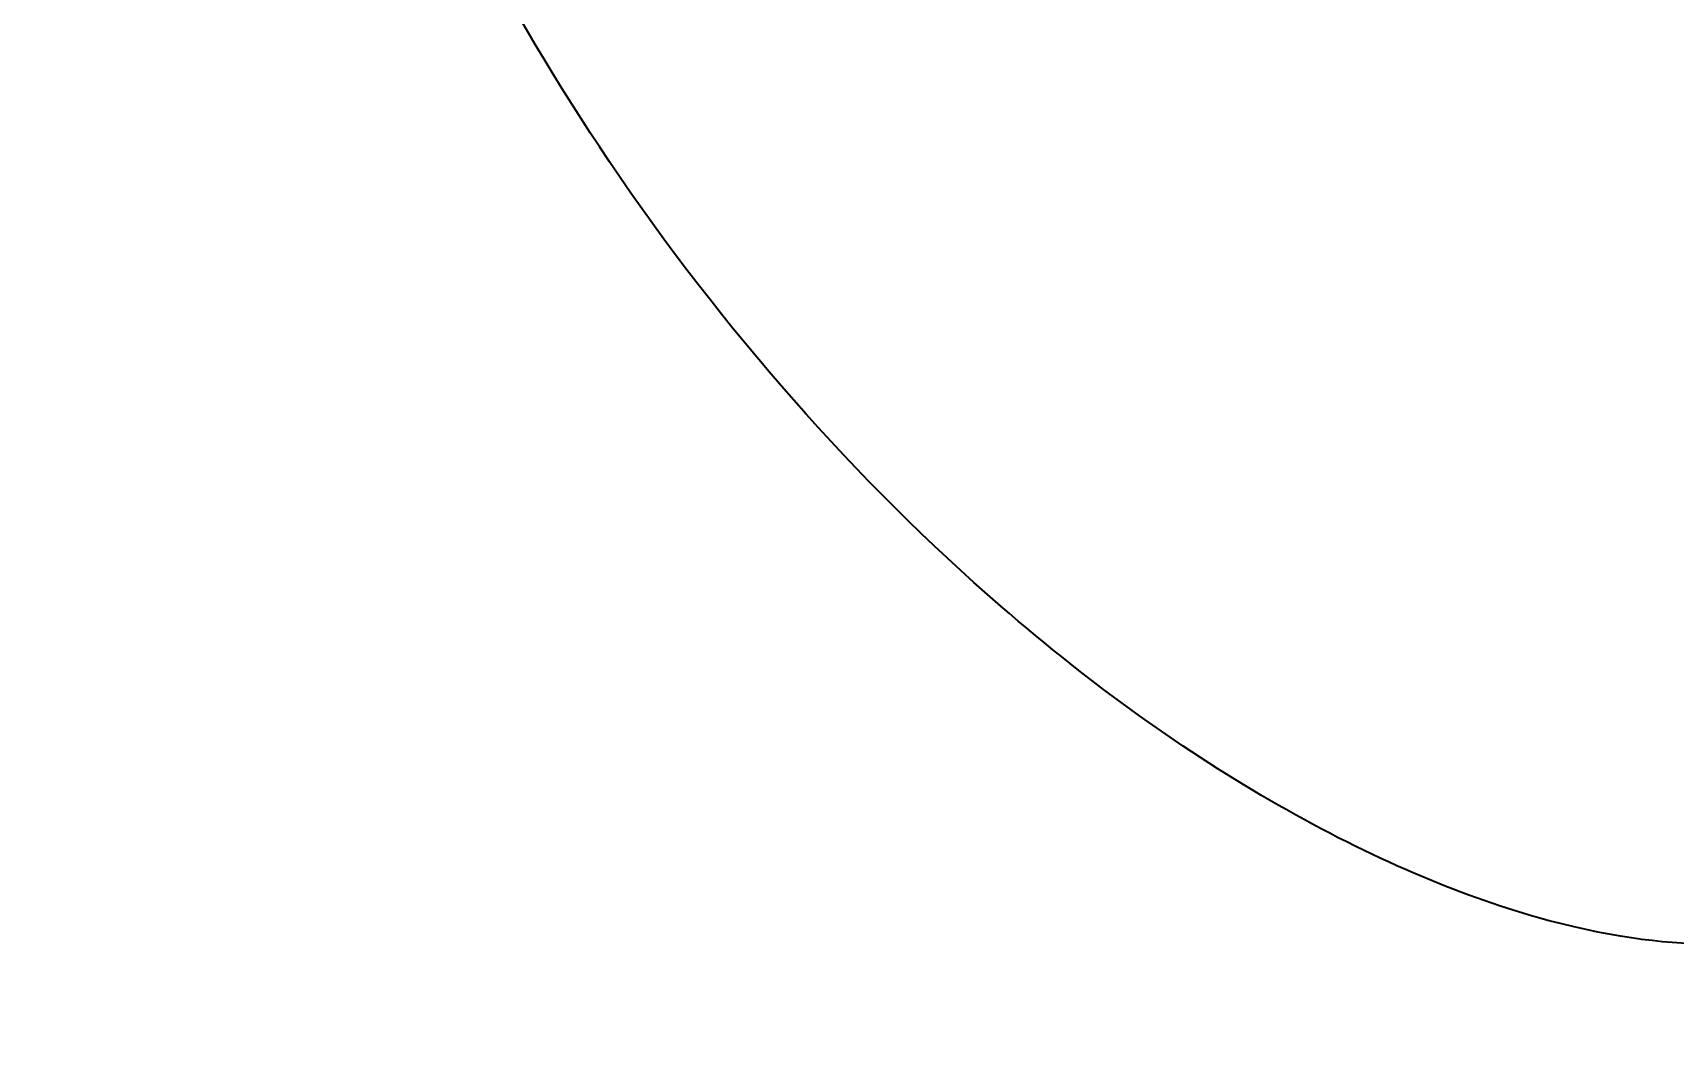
# Model space of a CAD drawing. Header units: millimetres. Extents: x 0 to 1845, y -1231 to 1016.
# Drawn here: x 68.83 to 76.75, y 964.22 to 969.05 of the extents above; entities that cross this region are included whole.
import ezdxf

# ---------------------------------------------------------------- set-up
doc = ezdxf.new("R2010")
doc.units = ezdxf.units.MM
doc.layers.add('Blocks', color=7, linetype='Continuous')
doc.layers.add('Blocks$Inner', color=7, linetype='Continuous', lineweight=25, true_color=0x007f00)
doc.layers.add('Blocks$Outline', color=7, linetype='Continuous', lineweight=35, true_color=0xff3f3f)

# ---------------------------------------------------------------- blocks, each defined once
blk = doc.blocks.new('Falcon Lounge Chair Front')
at = {"layer": 'Blocks$Inner'}
for points, knots in [([(70.4259, 970.7406), (70.7039, 969.9689), (71.1076, 969.1767), (72.1551, 967.6237), (72.8061, 966.8868), (73.4983, 966.287), (73.9417, 965.9026), (74.396, 965.5796), (74.836, 965.3275), (75.2849, 965.0703), (75.71, 964.8925), (76.4166, 964.6914), (76.6945, 964.6572), (76.9113, 964.6572)], [61.745656, 61.745656, 61.745656, 61.745656, 64.459353, 64.459353, 67.404673, 67.404673, 67.404673, 69.286309, 69.286309, 69.286309, 71.195687, 71.195687, 72.910186, 72.910186, 72.910186, 72.910186]), ([(76.9113, 958.6572), (75.6684, 958.6572), (74.4028, 958.9445), (73.1825, 959.4605), (72.7333, 959.6504), (72.2895, 959.8715), (71.8536, 960.1213), (71.0592, 960.5763), (70.2935, 961.1247), (69.5688, 961.7527), (68.465, 962.7093), (67.4731, 963.8352), (65.8614, 966.2249), (65.2339, 967.4499), (64.7811, 968.7068)], [41.153478, 41.153478, 41.153478, 41.153478, 45.583183, 45.583183, 45.583183, 47.203802, 47.203802, 47.203802, 50.159171, 50.159171, 50.159171, 54.663347, 54.663347, 58.827161, 58.827161, 58.827161, 58.827161])]:
    blk.add_open_spline(points, degree=3, knots=knots, dxfattribs=at)
at = {"layer": 'Blocks$Outline'}
blk.add_rational_spline([(52.9769, 1001.4699), (50.3383, 999.5686), (47.6997, 997.6673), (28.3847, 983.7493), (32.8677, 953.755), (63.7494, 747.1353), (119.66, 551.3112)], [0.998681745094, 0.998681745094, 0.998681745094, 0.792652414876, 0.998681745094, 0.963729987554, 0.937195781218], degree=2, knots=[-795.571784, -795.571784, -795.571784, -795.544303, -795.544303, -743.229829, -743.229829, -312.89021, -312.89021, -312.89021], dxfattribs=at)
blk.add_open_spline([(76.9113, 964.6572), (76.6945, 964.6572), (76.4166, 964.6914), (75.71, 964.8925), (75.2849, 965.0703), (74.836, 965.3275), (74.396, 965.5796), (73.9417, 965.9026), (73.4983, 966.287), (72.8061, 966.8868), (72.1551, 967.6237), (71.1076, 969.1767), (70.7039, 969.9689), (70.4259, 970.7406)], degree=3, knots=[-66.336057, -66.336057, -66.336057, -66.336057, -64.621558, -64.621558, -62.71218, -62.71218, -62.71218, -60.830544, -60.830544, -60.830544, -57.885224, -57.885224, -55.171527, -55.171527, -55.171527, -55.171527], dxfattribs=at)

msp = doc.modelspace()

# ---------------------------------------------------------------- block references
at = {"layer": 'Blocks'}
msp.add_blockref('Falcon Lounge Chair Front', (0, 0), dxfattribs=at)

doc.saveas('drawing.dxf')
